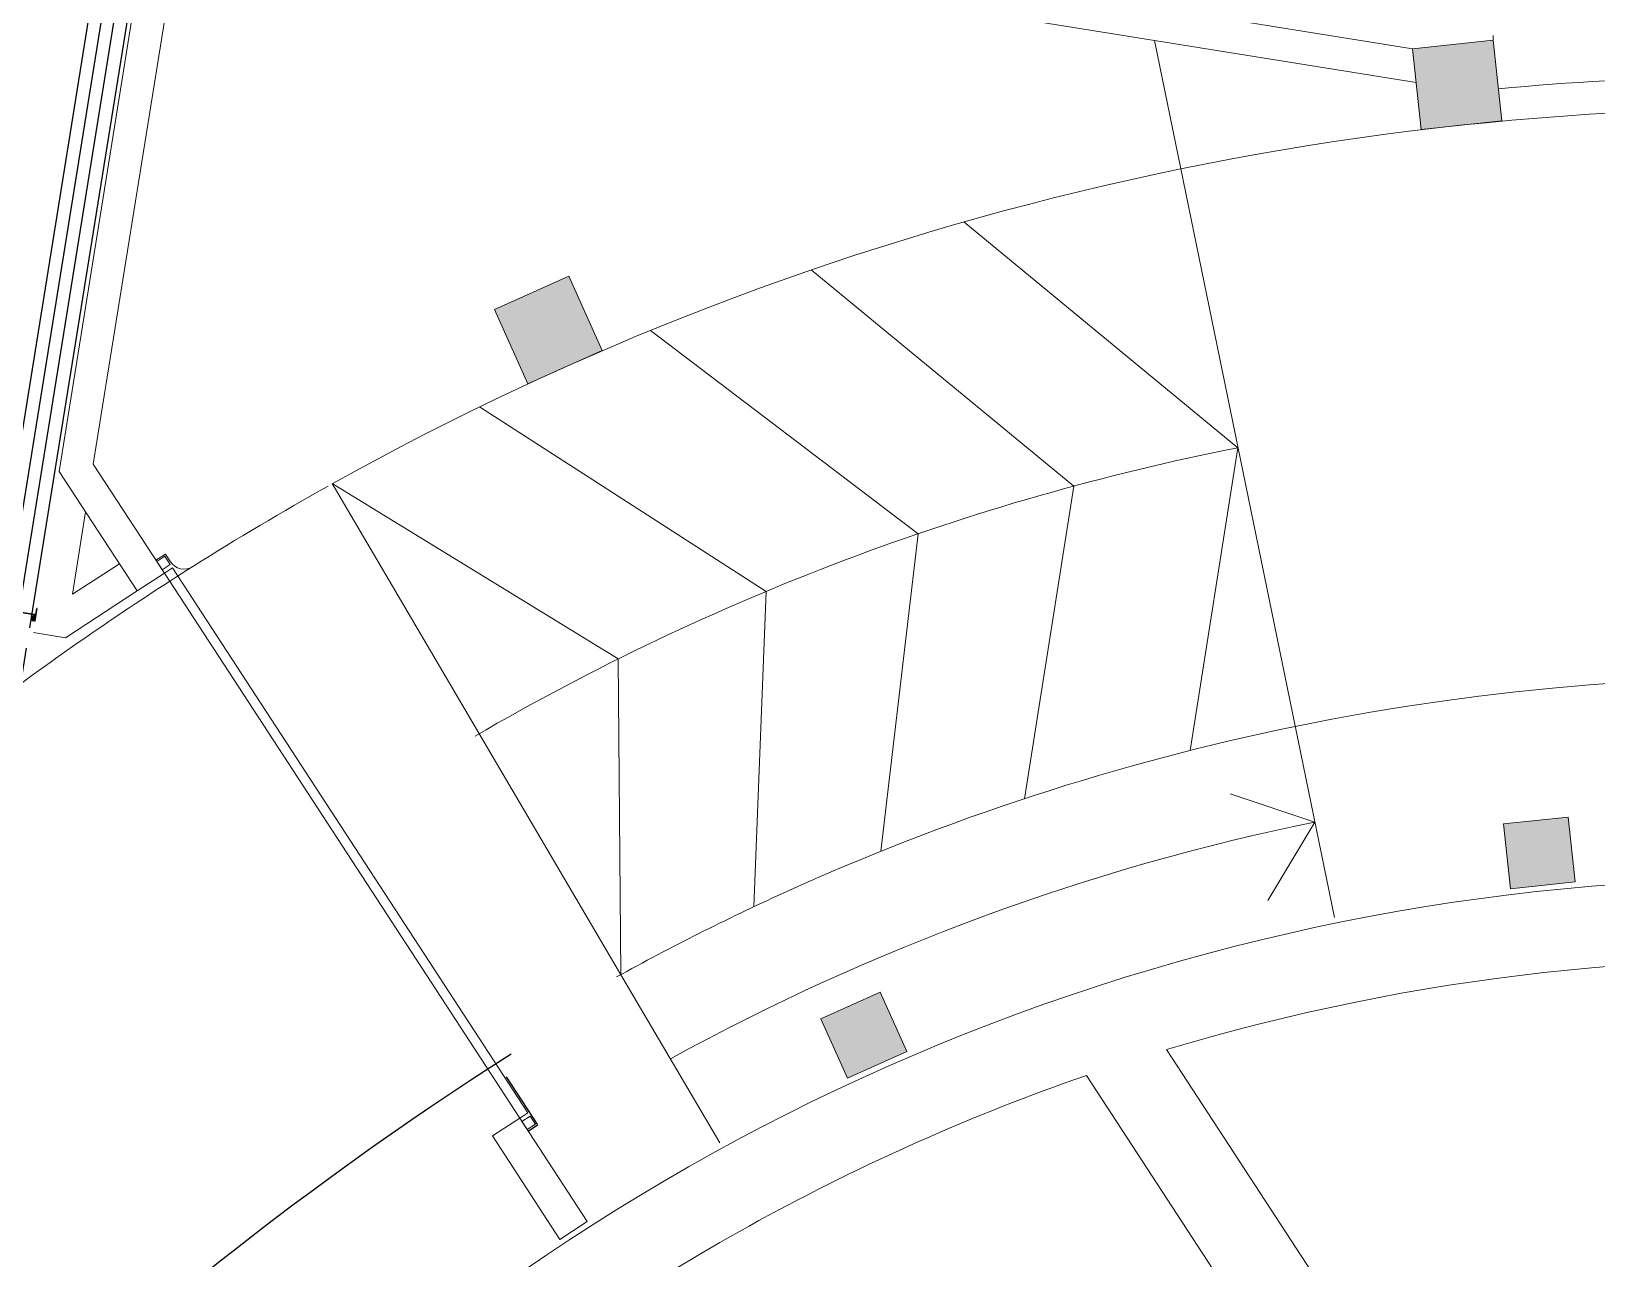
# Model space of a CAD drawing. Header units: centimetres. Extents: x 139057 to 200038, y 34824 to 80516.
# Drawn here: x 164771 to 165734, y 60039 to 60794 of the extents above; entities that cross this region are included whole.
import ezdxf

# ---------------------------------------------------------------- set-up
doc = ezdxf.new("R2010")
doc.units = ezdxf.units.CM
doc.header["$LTSCALE"] = 100
doc.linetypes.add('HIDDEN', pattern=[0.5, 0.25, -0.25])
doc.layers.get('0').update_dxf_attribs({"lineweight": 0})
for name, color, linetype, lineweight in [('410_STRUTTURE_001-AM_0', 7, 'Continuous', 0), ('430_TAVOLATI_001-AM_0', 3, 'Continuous', 0), ('440_SIMBOLI_001-AM_0', 31, 'Continuous', 0), ('441_SERRAMENTI_001-AM_0', 1, 'Continuous', 0)]:
    doc.layers.add(name, color=color, linetype=linetype, lineweight=lineweight)
doc.layers.add('A-SEGNALETICA', color=250, linetype='Continuous')
doc.layers.add('A-SI-PORTONI TF', color=1, linetype='Continuous')

# ---------------------------------------------------------------- blocks, each defined once
blk = doc.blocks.new('P2_TF113')
for p, q in [((7671.9, 0), (7594.3, 0)), ((7594.3, 0), (7594.3, -2)), ((7671.9, 0), (7595.9, 0)), ((7670.9, -2), (7594.3, -2)), ((7670.9, -15.3), (7641.9, -15.3)), ((7641.9, -15.3), (7641.9, -17.3)), ((7671.9, -17.3), (7641.9, -17.3)), ((7671.9, -3), (7671.9, -14.3)), ((7673.9, -2), (7673.9, -15.3))]:
    blk.add_line(p, q)
at = {"ltscale": 150}
for p, q in [((7720, -25.1), (3897, -25.1)), ((3897, -107.1), (7720, -107.1)), ((7720, -182.1), (3897, -182.1)), ((3897, -264.1), (7720, -264.1))]:
    blk.add_line(p, q, dxfattribs=at)
at = {"ltscale": 10}
for p, q in [((7633.7, -7.8), (7633.7, -103.4)), ((7635.7, -5.8), (7663.7, -5.8)), ((7635.7, -8.8), (7635.7, -103.4)), ((7636.7, -7.8), (7663.7, -7.8)), ((7663.7, -5.8), (7663.7, -7.8))]:
    blk.add_line(p, q, dxfattribs=at)
at = {"linetype": 'HIDDEN', "ltscale": 10}
blk.add_line((11595.7, -25.1), (7661.7, -25.1), dxfattribs=at)
at = {"ltscale": 10}
blk.add_lwpolyline([(7663.7, -7.8), (7641.7, -7.8), (7641.7, -10.8), (7663.7, -10.8)], close=True, dxfattribs=at)
for centre, radius, start, end in [((7671.9, -2), 2, 0, 90), ((7661.7, -26.1), 1, 90, 180), ((7670.9, -3), 1, 0, 90), ((7670.9, -14.3), 1, 270, 0), ((7671.9, -15.3), 2, 270, 0)]:
    blk.add_arc(centre, radius, start, end)
for centre, radius in [((7635.7, -7.8), 2), ((7636.7, -8.8), 1)]:
    blk.add_arc(centre, radius, 90, 180, dxfattribs=at)

msp = doc.modelspace()

# ---------------------------------------------------------------- hatches: boundary and pattern name
at = {"layer": '410_STRUTTURE_001-AM_0'}
for points in [[(165620.46, 60783.09), (165625.78, 60733.37), (165675.5, 60738.69), (165670.18, 60788.41)], [(165101.78, 60643.1), (165056.14, 60622.68), (165076.56, 60577.04), (165122.2, 60597.46)], [(165716.25, 60310.6), (165676.48, 60306.34), (165680.73, 60266.57), (165720.5, 60270.82)], [(165293.24, 60202.91), (165256.73, 60186.58), (165273.07, 60150.06), (165309.58, 60166.4)]]:
    msp.add_hatch(color=256, dxfattribs=at).paths.add_polyline_path(points)

# ---------------------------------------------------------------- linework, layer by layer
at = {"layer": '410_STRUTTURE_001-AM_0', "elevation": 0}
for points in [[(165625.78, 60733.37), (165620.46, 60783.09), (165670.18, 60788.41), (165675.5, 60738.69)], [(165076.56, 60577.04), (165056.14, 60622.68), (165101.78, 60643.1), (165122.2, 60597.46)], [(165720.5, 60270.82), (165716.25, 60310.6), (165676.48, 60306.34), (165680.73, 60266.57)], [(165309.58, 60166.4), (165273.07, 60150.06), (165256.73, 60186.58), (165293.24, 60202.91)]]:
    msp.add_lwpolyline(points, close=True, dxfattribs=at)
for points in [[(163356.17, 53141.78), (163520.37, 54440.11), (164095.65, 56200.73), (164490.79, 58856.24), (164549.51, 58847.5), (164640.9, 59416.18, -0.118297), (164996.51, 59908.56), (165346.06, 59367.93), (166491.16, 60108.26, 0.430281), (164624.34, 59502.18), (164524.59, 58881.54), (164465.38, 58890.34), (164066.32, 56207.58), (163490.97, 54446.71), (163326.32, 53144.84, 0.003003), (163316.68, 53012.69, 0.003003)], [(166390.68, 60102.84), (165772.41, 59703.16), (165772.35, 59703.17), (165469.3, 60167.59, -0.183385), (166390.68, 60102.84)], [(165419.99, 60151.66), (165730.39, 59675.97), (165360.9, 59437.07), (165035.32, 59940.62, -0.084886), (165419.99, 60151.66, -0.084886)]]:
    msp.add_lwpolyline(points, format="xyb", dxfattribs=at)
at = {"layer": '430_TAVOLATI_001-AM_0'}
for p, q in [((164788.43, 60523.14, 0), (165056.02, 62188.19, 0)), ((164809.4, 60527.59, 0), (165075.77, 62185.02, 0)), ((165620.46, 60783.09, 0), (165343.76, 60827.54, 0)), ((165622.69, 60762.32, 0), (165340.56, 60807.63, 0)), ((165670.18, 60788.41, 0), (165670.11, 60791.11, 0)), ((164788.43, 60523.14, 0), (164836.34, 60449.65, 0)), ((164809.4, 60527.59, 0), (164853.09, 60460.58, 0)), ((164804.68, 60498.21, 0), (164796.54, 60447.58, 0)), ((164825.42, 60466.41, 0), (164796.54, 60447.58, 0)), ((164836.34, 60449.65, 0), (164853.09, 60460.58, 0)), ((164836.34, 60449.65, 0), (164792.25, 60420.91, 0)), ((164792.25, 60420.91, 0), (164772.55, 60424.08, 0)), ((165054.8, 60114.58, 0), (165071.56, 60125.5, 0)), ((165071.56, 60125.5, 0), (165113.05, 60061.87, 0)), ((165054.8, 60114.58, 0), (165096.29, 60050.94, 0)), ((165096.29, 60050.94, 0), (165113.05, 60061.87, 0))]:
    msp.add_line(p, q, dxfattribs=at)
at = {"layer": '430_TAVOLATI_001-AM_0', "elevation": 0}
msp.add_lwpolyline([(165936.9, 60744.05, 0.140645), (164956.37, 60515.59)], format="xyb", dxfattribs=at)
at = {"layer": '430_TAVOLATI_001-AM_0'}
for radius, start, end in [(1845, 87.10396, 95.32757), (1825, 119.22155, 122.26088)]:
    msp.add_arc((165844.7, 58921.38, 0), radius, start, end, dxfattribs=at)
at = {"layer": '440_SIMBOLI_001-AM_0'}
for p, q in [((165461.8, 60788.16, 0), (165572.44, 60248.74, 0)), ((164956.34, 60515.65, 0), (165137.09, 60208.13, 0)), ((164847.9, 60468.53, 0), (164853.77, 60472.36, 0)), ((164853.77, 60472.36, 0), (164856.84, 60467.64, 0)), ((165560.38, 60307.52, 0), (165508.32, 60324.81, 0)), ((165560.38, 60307.52, 0), (165531.61, 60259.32, 0)), ((165137.09, 60208.13, 0), (165194.57, 60110.33, 0))]:
    msp.add_line(p, q, dxfattribs=at)
at = {"layer": '440_SIMBOLI_001-AM_0', "elevation": 0}
for points in [[(165344.64, 60676.53), (165513.16, 60537.73), (165483.79, 60351.54)], [(165250.81, 60647.04), (165412.19, 60514.13), (165381.86, 60321.88)], [(165152.03, 60609.82), (165316.6, 60484.86), (165293.66, 60289.58)], [(165046.89, 60562.76), (165223.12, 60449.38), (165215.51, 60255.45)], [(164956.34, 60515.65), (165132.15, 60407.82), (165133.79, 60213.75)]]:
    msp.add_lwpolyline(points, dxfattribs=at)
for points in [[(165044.13, 60360.37, -0.083144), (165513.16, 60537.73, 13.503397)], [(164870.56, 60464.65, 0.018548), (164758.86, 60388.21)]]:
    msp.add_lwpolyline(points, format="xyb", dxfattribs=at)
at = {"layer": '440_SIMBOLI_001-AM_0', "elevation": 0, "flags": 128}
for points in [[(166878.28, 59973.68, 0.249685), (165548.33, 60366.3, 0.249685)], [(165131.16, 60212.3, -0.019362), (165233.18, 60263.64, -0.056354), (165548.33, 60366.3)], [(165560.38, 60307.52, 0.074988), (165164.2, 60162, 0.074988)]]:
    msp.add_lwpolyline(points, format="xyb", dxfattribs=at)
at = {"layer": '440_SIMBOLI_001-AM_0'}
msp.add_arc((164865.22, 60473.1, 0), 10, 213.10395, 302.26088, dxfattribs=at)
at = {"layer": '441_SERRAMENTI_001-AM_0', "ltscale": 20}
for p, q in [((164848.45, 60467.7, 0), (164853.48, 60470.97, 0)), ((164853.48, 60470.97, 0), (164856.75, 60465.95, 0)), ((164848.45, 60467.7, 0), (164851.73, 60462.67, 0)), ((164851.73, 60462.67, 0), (164856.75, 60465.95, 0)), ((164853.09, 60460.58, 0), (164858.12, 60463.85, 0)), ((164858.12, 60463.85, 0), (165076.58, 60128.78, 0)), ((164853.09, 60460.58, 0), (165071.56, 60125.5, 0)), ((165071.56, 60125.5, 0), (165076.58, 60128.78, 0)), ((165072.92, 60123.41, 0), (165077.95, 60126.69, 0)), ((165077.95, 60126.69, 0), (165081.22, 60121.66, 0)), ((165072.92, 60123.41, 0), (165076.2, 60118.38, 0)), ((165076.2, 60118.38, 0), (165081.22, 60121.66, 0))]:
    msp.add_line(p, q, dxfattribs=at)
at = {"layer": 'A-SEGNALETICA'}
for p in [(165063.33, 60150.94, 0), (165076.74, 60117.55, 0)]:
    msp.add_line(p, (165082.61, 60121.37, 0), dxfattribs=at)
msp.add_arc((166235.32, 58333.75, 0), 2172.41, 122.55489, 171.77275, dxfattribs=at)

# ---------------------------------------------------------------- block references
at = {"layer": 'A-SI-PORTONI TF', "xscale": 0.1, "yscale": 0.1, "zscale": 0.1, "rotation": 260.8700497658871}
msp.add_blockref('P2_TF113', (164895.36, 61188.7, 0), dxfattribs=at)

doc.saveas('drawing.dxf')
